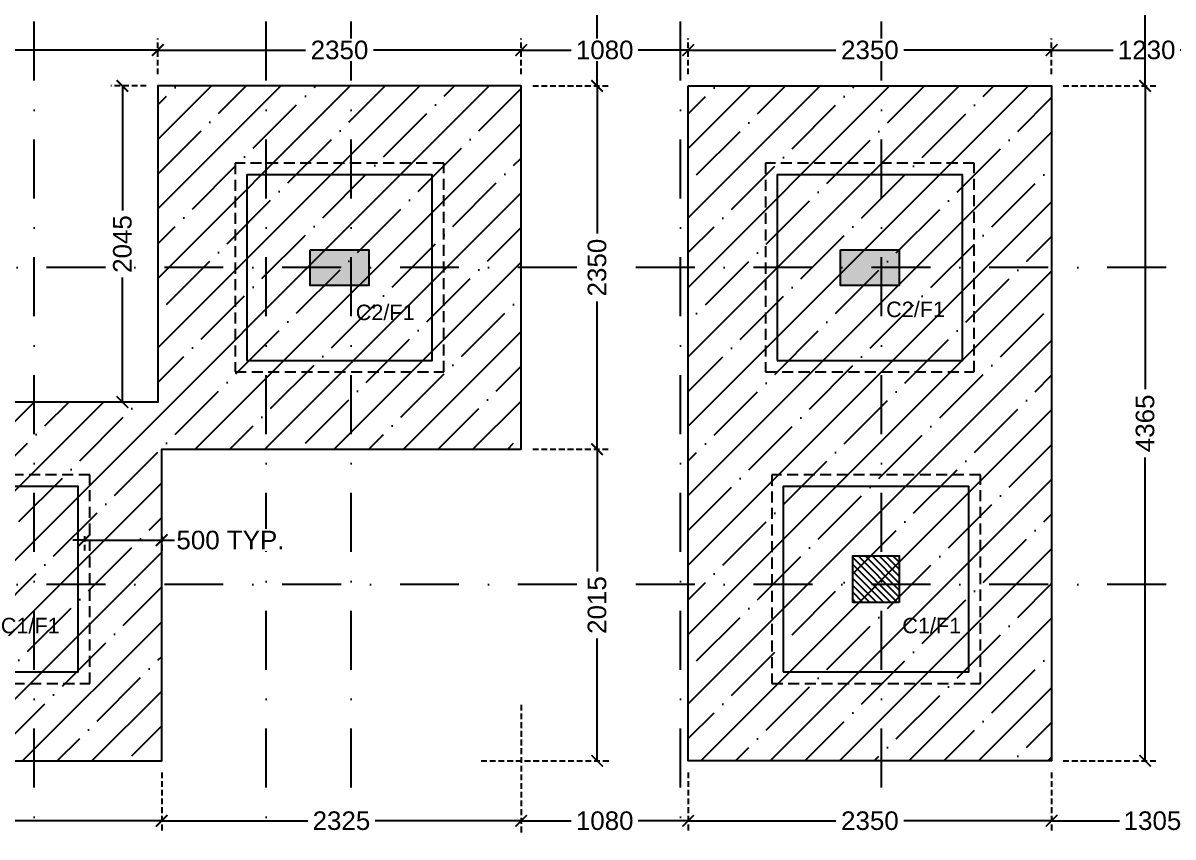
# Model space of a CAD drawing. Header units: millimetres. Extents: x -176651 to 388869, y -18959 to 486614.
# Drawn here: x 259295 to 266733, y 164827 to 170092 of the extents above; entities that cross this region are included whole.
import ezdxf
from ezdxf.xclip import XClip

# ---------------------------------------------------------------- set-up
doc = ezdxf.new("R2010")
doc.units = ezdxf.units.MM
doc.header["$LTSCALE"] = 150
doc.header["$XCLIPFRAME"] = 2
for name, pattern in [('3BHK-W(SB)$0$HIDDEN', [0.375, 0.25, -0.125]), ('DASHDOTX2', [50.8, 25.4, -12.7, 0, -12.7]), ('HIDDEN2', [4.7625, 3.175, -1.5875])]:
    doc.linetypes.add(name, pattern=pattern)
for name, color, linetype in [('ad-Column', 3, 'Continuous'), ('ad-Column Hatch', 125, 'Continuous'), ('ad-Footing line', 2, 'Continuous'), ('ad-Grid', 8, 'DASHDOTX2'), ('ad-PCC line', 8, 'HIDDEN2'), ('ad-RCC', 3, 'Continuous'), ('ad-RCC Hatch', 125, 'Continuous'), ('ad-Road', 2, 'Continuous'), ('ad-Road Hatch', 8, 'Continuous'), ('ad-Wall hatch', 8, 'Continuous')]:
    doc.layers.add(name, color=color, linetype=linetype)
for name, color, linetype, true_color in [('ad-External Dimension', 5, 'Continuous', 0x0000ff), ('ad-External Dimensions', 5, 'Continuous', 0x0000ff), ('ad-Footing Excavation', 30, 'Continuous', 0xff7f00), ('ad-Foundation text', 6, 'Continuous', 0xff00ff)]:
    doc.layers.add(name, color=color, linetype=linetype, true_color=true_color)
doc.layers.get('ad-External Dimensions').off()
doc.styles.get("Standard").update_dxf_attribs({"font": 'arial.ttf'})
doc.dimstyles.new('A-75-DIM-INT (Framing)', dxfattribs={"dimscale": 100, "dimtxt": 1.6, "dimasz": 1, "dimexe": 1, "dimexo": 1, "dimgap": 0.5, "dimtad": 0, "dimdec": 0, "dimdsep": 46, "dimtxsty": 'Standard', "dimblk": 'ARCHTICK', "dimcen": 0.025, "dimclrd": 5, "dimclre": 5, "dimclrt": 256, "dimazin": 2, "dimtfac": 1, "dimtdec": 0, "dimtmove": 1, "dimatfit": 0, "dimldrblk": 'ARCHTICK', "dimfxl": 1, "dimfxlon": 1, "dimtfill": 1, "dimtolj": 1, "dimtzin": 0, "dimarcsym": 0})

# ---------------------------------------------------------------- blocks, each defined once
blk = doc.blocks.new('A$C4fb60e89')
at = {"layer": 'ad-Road Hatch', "ltscale": 5, "transparency": 33554687}
h = blk.add_hatch(dxfattribs=at)
h.set_pattern_fill('AR-HBONE', color=256, scale=15)
h.set_pattern_definition([(45, (-193247.7, -428758.8), (0, 2155.2615), [4572, -1524]), (135, (-192170.1, -427681.1), (2e-13, 2155.2615), [4572, -1524])])
h.paths.add_polyline_path([(175594.5, -250241), (169177.9, -249341.1), (167473.5, -249057.1), (167473.5, -138693.9), (101313.5, -138693.9), (101313.5, -199953.9), (101307.7, -237994.6), (101040.4, -268291), (101007.7, -280967.7), (101066.4, -293683.6), (101242.5, -311127.2), (100909.9, -319343.6), (100949.1, -333937.5), (100668.7, -366959.6), (100727.3, -390982.9), (100668.7, -404585.6), (100538.2, -420418.5), (100466.5, -428758.8), (92426.2, -427265.5), (92163.5, -427209.5), (92163.5, -321453.9), (24803.5, -321453.9), (24803.5, -412960.5), (15653.5, -411028.6), (15653.5, -321452.2), (-19535.1, -321452.2), (-34427.5, -319476.7), (-65207.4, -315394.6), (-171770.1, -301268.1), (-185853.9, -298333.1), (-193247.7, -296831.5), (-193244, -292907.6), (-191913.8, -285219.4), (-191838.8, -284678.8), (-183397.4, -286393.2), (-169722.9, -289242.8), (-53141.2, -304697.5), (-18730.1, -309262.2), (15653.3, -309262.2), (15653.5, 703.4), (24803.5, 1114.6), (24803.5, -129543.9), (92163.5, -129543.9), (92163.5, 15133.3), (101313.5, 17712.8), (101313.5, -129543.9), (167473.5, -129543.9), (167473.5, 35551.6), (175738, 37855), (175848.8, 28595.3), (175835.8, 25947.4), (175777.1, 14040.5), (175855.3, 2315.8), (175659.7, -18036.1), (175731.4, -34038.6), (175718.4, -46839.2), (175672.7, -63402.4), (175816.2, -82071.9), (175542.3, -106356), (175490.2, -124640.8), (175574.9, -145018.8), (175731.4, -168892), (175796.6, -181268.8), (175796.6, -192667.4), (175744.5, -208200.3), (175829.2, -223276.8), (175887.9, -234871.1)])
h.paths.add_polyline_path([(24803.5, -309263.9), (92163.5, -309263.9), (92163.5, -138693.9), (24803.5, -138693.9)], flags=16)
blk = doc.blocks.new("Plot's Boundary")
at = {"layer": 'ad-Road', "ltscale": 5}
blk.add_blockref('A$C4fb60e89', (191838.8, 428758.8), dxfattribs=at)
blk = doc.blocks.new('A$C42b14ea2')
at = {"layer": 'ad-RCC Hatch', "transparency": 33554687}
h = blk.add_hatch(dxfattribs=at)
h.set_pattern_fill('ANSI31', color=256, scale=10)
h.set_pattern_definition([(45, (13250, 8645), (-22.45064, 22.45064), [])])
h.paths.add_polyline_path([(0, 0), (300, 0), (300, 300), (0, 300)])
at = {"layer": 'ad-RCC'}
blk.add_lwpolyline([(0, 0), (300, 0), (300, 300), (0, 300)], close=True, dxfattribs=at)
blk = doc.blocks.new('zw$6AA0')
at = {"layer": 'ad-Column Hatch', "transparency": 33554687}
h = blk.add_hatch(color=256, dxfattribs=at)
h.dxf.hatch_style = 1
h.paths.add_polyline_path([(0, -230), (380, -230), (380, 0), (0, 0)])
at = {"layer": 'ad-Column'}
blk.add_lwpolyline([(0, -230), (380, -230), (380, 0), (0, 0)], close=True, dxfattribs=at)
blk = doc.blocks.new('1625E_Columns')
at = {"layer": 'ad-Column', "xscale": -1, "rotation": 180}
for p in [(4730, 0), (8160, 0)]:
    blk.add_blockref('zw$6AA0', p, dxfattribs=at)
at = {"layer": 'ad-RCC', "xscale": -1}
blk.add_blockref('A$C42b14ea2', (8540, -2050), dxfattribs=at)
blk = doc.blocks.new('1625E_Grid')
at = {"layer": 'ad-Grid', "ltscale": 0.1}
for points in [[(3298.6, -4463.6), (3298.6, -4213.6), (2945, -4010), (2945, 16020), (3298.6, 16223.6), (3298.6, 16473.6)], [(5348.6, -4463.6), (5348.6, -4213.6), (4995, -4010), (4995, 16020), (5348.6, 16223.6), (5348.6, 16473.6)], [(4445, -4010), (4445, 16020)], [(7125, -4010), (7125, 16020)], [(8425, -4010), (8425, 16020)], [(15600, 115), (-1800, 115)], [(15600, -1935), (-1800, -1935)]]:
    blk.add_lwpolyline(points, dxfattribs=at)
blk = doc.blocks.new('zw$D00E')
at = {"layer": 'ad-Footing line'}
for points in [[(-7800, -14105), (-6600, -14105), (-6600, -12905), (-7800, -12905)], [(-4370, -14105), (-3170, -14105), (-3170, -12905), (-4370, -12905)], [(-10090, -16120), (-8890, -16120), (-8890, -14920), (-10090, -14920)], [(-4330, -16120), (-3130, -16120), (-3130, -14920), (-4330, -14920)]]:
    blk.add_lwpolyline(points, close=True, dxfattribs=at)
at = {"layer": 'ad-PCC line', "ltscale": 0.15}
for points in [[(-7875, -14180), (-6525, -14180), (-6525, -12830), (-7875, -12830)], [(-4445, -14180), (-3095, -14180), (-3095, -12830), (-4445, -12830)], [(-10165, -16195), (-8815, -16195), (-8815, -14845), (-10165, -14845)], [(-4405, -16195), (-3055, -16195), (-3055, -14845), (-4405, -14845)]]:
    blk.add_lwpolyline(points, close=True, dxfattribs=at)
blk = doc.blocks.new('zw$3F63')
at = {"layer": 'ad-Foundation text', "char_height": 100, "width": 349.312, "attachment_point": 5}
for s, insert in [('\\pxt5;C2/F1', (-6904.8, -13795.3)), ('\\pxt5;C2/F1', (-3474.8, -13775.8)), ('\\pxt5;C1/F1', (-9200.1, -15820.8)), ('\\pxt5;C1/F1', (-3370.1, -15820.8))]:
    blk.add_mtext(s, dxfattribs=dict(at, insert=insert))
blk = doc.blocks.new('1625E_Footing Layout')
ref = blk.add_blockref("Plot's Boundary", (0, 0))
XClip(ref).set_block_clipping_path([(245322.2775057808, 154244.8999686334), (289002.2775057808, 204914.8999686334)])
blk.add_blockref('1625E_Columns', (256422.3, 168394.9))
blk.add_blockref('1625E_Grid', (256422.3, 168394.9))
at = {"layer": 'ad-External Dimensions'}
for name in ['zw$D00E', 'zw$3F63']:
    blk.add_blockref(name, (268542.3, 182014.9), dxfattribs=at)
blk = doc.blocks.new('_ArchTick')
at = {"color": 0, "linetype": 'ByBlock', "const_width": 0.15}
blk.add_lwpolyline([(-0.5, -0.5), (0.5, 0.5)], dxfattribs=at)
blk = doc.blocks.new('*D34')
at = {"layer": 'ad-External Dimension', "linetype": '3BHK-W(SB)$0$HIDDEN', "lineweight": -2}
for p, q in [((9525, -16770), (9525, -17157.8)), ((10830, -16770), (10830, -17157.8))]:
    blk.add_line(p, q, dxfattribs=at)
at = {"layer": 'ad-External Dimension', "lineweight": -2}
for p, q in [((9525, -17082.8), (9963.3, -17082.8)), ((10830, -17082.8), (10391.7, -17082.8))]:
    blk.add_line(p, q, dxfattribs=at)
at = {"layer": 'Defpoints', "color": 0}
for p in [(9525, -16695), (10830, -16695), (10830, -17082.8)]:
    blk.add_point(p, dxfattribs=at)
at = {"layer": 'ad-External Dimension', "lineweight": -2, "xscale": 75, "yscale": 75, "zscale": 75, "rotation": 180}
blk.add_blockref('_ArchTick', (9525, -17082.8), dxfattribs=at)
at = {"layer": 'ad-External Dimension', "lineweight": -2, "xscale": 75, "yscale": 75, "zscale": 75}
blk.add_blockref('_ArchTick', (10830, -17082.8), dxfattribs=at)
at = {"layer": 'ad-External Dimension', "insert": (10177.5, -17082.8), "char_height": 120, "attachment_point": 5, "bg_fill": 3, "box_fill_scale": 1.1, "bg_fill_color": 257, "bg_fill_transparency": 0}
blk.add_mtext('\\A1;1305', dxfattribs=at)
blk = doc.blocks.new('*D35')
at = {"layer": 'ad-External Dimension', "linetype": '3BHK-W(SB)$0$HIDDEN', "lineweight": -2}
for p, q in [((6095, -16332.8), (6095, -17157.8)), ((7175, -16770), (7175, -17157.8))]:
    blk.add_line(p, q, dxfattribs=at)
at = {"layer": 'ad-External Dimension', "lineweight": -2}
for p, q in [((6095, -17082.8), (6418.2, -17082.8)), ((7175, -17082.8), (6851.8, -17082.8))]:
    blk.add_line(p, q, dxfattribs=at)
at = {"layer": 'Defpoints', "color": 0}
for p in [(6095, -14680), (7175, -16695), (6095, -17082.8)]:
    blk.add_point(p, dxfattribs=at)
at = {"layer": 'ad-External Dimension', "lineweight": -2, "xscale": 75, "yscale": 75, "zscale": 75, "rotation": 180}
blk.add_blockref('_ArchTick', (6095, -17082.8), dxfattribs=at)
at = {"layer": 'ad-External Dimension', "lineweight": -2, "xscale": 75, "yscale": 75, "zscale": 75}
blk.add_blockref('_ArchTick', (7175, -17082.8), dxfattribs=at)
at = {"layer": 'ad-External Dimension', "insert": (6635, -17082.8), "char_height": 120, "attachment_point": 5, "bg_fill": 3, "box_fill_scale": 1.1, "bg_fill_color": 257, "bg_fill_transparency": 0}
blk.add_mtext('\\A1;1080', dxfattribs=at)
blk = doc.blocks.new('*D36')
at = {"layer": 'ad-External Dimension', "linetype": '3BHK-W(SB)$0$HIDDEN', "lineweight": -2}
for p, q in [((7175, -16770), (7175, -17157.8)), ((9525, -16770), (9525, -17157.8))]:
    blk.add_line(p, q, dxfattribs=at)
at = {"layer": 'ad-External Dimension', "lineweight": -2}
for p, q in [((7175, -17082.8), (8130.4, -17082.8)), ((9525, -17082.8), (8569.6, -17082.8))]:
    blk.add_line(p, q, dxfattribs=at)
at = {"layer": 'Defpoints', "color": 0}
for p in [(7175, -16695), (9525, -16695), (7175, -17082.8)]:
    blk.add_point(p, dxfattribs=at)
at = {"layer": 'ad-External Dimension', "lineweight": -2, "xscale": 75, "yscale": 75, "zscale": 75, "rotation": 180}
blk.add_blockref('_ArchTick', (7175, -17082.8), dxfattribs=at)
at = {"layer": 'ad-External Dimension', "lineweight": -2, "xscale": 75, "yscale": 75, "zscale": 75}
blk.add_blockref('_ArchTick', (9525, -17082.8), dxfattribs=at)
at = {"layer": 'ad-External Dimension', "insert": (8350, -17082.8), "char_height": 120, "attachment_point": 5, "bg_fill": 3, "box_fill_scale": 1.1, "bg_fill_color": 257, "bg_fill_transparency": 0}
blk.add_mtext('\\A1;2350', dxfattribs=at)
blk = doc.blocks.new('*D37')
at = {"layer": 'ad-External Dimension', "linetype": '3BHK-W(SB)$0$HIDDEN', "lineweight": -2}
for p, q in [((6095, -16332.8), (6095, -17157.8)), ((3770, -16770), (3770, -17157.8))]:
    blk.add_line(p, q, dxfattribs=at)
at = {"layer": 'ad-External Dimension', "lineweight": -2}
for p, q in [((3770, -17082.8), (4715.5, -17082.8)), ((6095, -17082.8), (5149.5, -17082.8))]:
    blk.add_line(p, q, dxfattribs=at)
at = {"layer": 'Defpoints', "color": 0}
for p in [(6095, -14680), (3770, -16695), (6095, -17082.8)]:
    blk.add_point(p, dxfattribs=at)
at = {"layer": 'ad-External Dimension', "lineweight": -2, "xscale": 75, "yscale": 75, "zscale": 75, "rotation": 180}
blk.add_blockref('_ArchTick', (3770, -17082.8), dxfattribs=at)
at = {"layer": 'ad-External Dimension', "lineweight": -2, "xscale": 75, "yscale": 75, "zscale": 75}
blk.add_blockref('_ArchTick', (6095, -17082.8), dxfattribs=at)
at = {"layer": 'ad-External Dimension', "insert": (4932.5, -17082.8), "char_height": 120, "attachment_point": 5, "bg_fill": 3, "box_fill_scale": 1.1, "bg_fill_color": 257, "bg_fill_transparency": 0}
blk.add_mtext('\\A1;2325', dxfattribs=at)
blk = doc.blocks.new('*D38')
at = {"layer": 'ad-External Dimension', "linetype": '3BHK-W(SB)$0$HIDDEN', "lineweight": -2}
for p, q in [((1365, -16770), (1365, -17157.8)), ((3770, -16770), (3770, -17157.8))]:
    blk.add_line(p, q, dxfattribs=at)
at = {"layer": 'ad-External Dimension', "lineweight": -2}
for p, q in [((1365, -17082.8), (2350.5, -17082.8)), ((3770, -17082.8), (2784.5, -17082.8))]:
    blk.add_line(p, q, dxfattribs=at)
at = {"layer": 'Defpoints', "color": 0}
for p in [(1365, -16695), (3770, -16695), (1365, -17082.8)]:
    blk.add_point(p, dxfattribs=at)
at = {"layer": 'ad-External Dimension', "lineweight": -2, "xscale": 75, "yscale": 75, "zscale": 75, "rotation": 180}
blk.add_blockref('_ArchTick', (1365, -17082.8), dxfattribs=at)
at = {"layer": 'ad-External Dimension', "lineweight": -2, "xscale": 75, "yscale": 75, "zscale": 75}
blk.add_blockref('_ArchTick', (3770, -17082.8), dxfattribs=at)
at = {"layer": 'ad-External Dimension', "insert": (2567.5, -17082.8), "char_height": 120, "attachment_point": 5, "bg_fill": 3, "box_fill_scale": 1.1, "bg_fill_color": 257, "bg_fill_transparency": 0}
blk.add_mtext('\\A1;2405', dxfattribs=at)
blk = doc.blocks.new('*D42')
at = {"layer": 'ad-External Dimension', "linetype": '3BHK-W(SB)$0$HIDDEN', "lineweight": -2}
for p, q in [((9600, -12330), (10204.9, -12330)), ((9600, -16695), (10204.9, -16695))]:
    blk.add_line(p, q, dxfattribs=at)
at = {"layer": 'ad-External Dimension', "lineweight": -2}
for p, q in [((10129.9, -12330), (10129.9, -14292.1)), ((10129.9, -16695), (10129.9, -14732.9))]:
    blk.add_line(p, q, dxfattribs=at)
at = {"layer": 'Defpoints', "color": 0}
for p in [(9525, -12330), (9525, -16695), (10129.9, -16695)]:
    blk.add_point(p, dxfattribs=at)
at = {"layer": 'ad-External Dimension', "lineweight": -2, "xscale": 75, "yscale": 75, "zscale": 75}
for p, rotation in [((10129.9, -12330), 90), ((10129.9, -16695), 270)]:
    blk.add_blockref('_ArchTick', p, dxfattribs=dict(at, rotation=rotation))
at = {"layer": 'ad-External Dimension', "insert": (10129.9, -14512.5), "char_height": 120, "attachment_point": 5, "rotation": 90, "bg_fill": 3, "box_fill_scale": 1.1, "bg_fill_color": 257, "bg_fill_transparency": 0}
blk.add_mtext('\\A1;4365', dxfattribs=at)
blk = doc.blocks.new('*D43')
at = {"layer": 'ad-External Dimension', "linetype": '3BHK-W(SB)$0$HIDDEN', "lineweight": -2}
for p, q in [((6170, -14680), (6660.8, -14680)), ((5835.8, -16695), (6660.8, -16695))]:
    blk.add_line(p, q, dxfattribs=at)
at = {"layer": 'ad-External Dimension', "lineweight": -2}
for p, q in [((6585.8, -14680), (6585.8, -15470.5)), ((6585.8, -16695), (6585.8, -15904.5))]:
    blk.add_line(p, q, dxfattribs=at)
at = {"layer": 'Defpoints', "color": 0}
for p in [(6095, -14680), (3770, -16695), (6585.8, -16695)]:
    blk.add_point(p, dxfattribs=at)
at = {"layer": 'ad-External Dimension', "lineweight": -2, "xscale": 75, "yscale": 75, "zscale": 75}
for p, rotation in [((6585.8, -14680), 90), ((6585.8, -16695), 270)]:
    blk.add_blockref('_ArchTick', p, dxfattribs=dict(at, rotation=rotation))
at = {"layer": 'ad-External Dimension', "insert": (6585.8, -15687.5), "char_height": 120, "attachment_point": 5, "rotation": 90, "bg_fill": 3, "box_fill_scale": 1.1, "bg_fill_color": 257, "bg_fill_transparency": 0}
blk.add_mtext('\\A1;2015', dxfattribs=at)
blk = doc.blocks.new('*D47')
at = {"layer": 'ad-External Dimension', "linetype": '3BHK-W(SB)$0$HIDDEN', "lineweight": -2}
for p, q in [((3670, -12330), (3441.1, -12330)), ((3670, -14375), (3441.1, -14375))]:
    blk.add_line(p, q, dxfattribs=at)
at = {"layer": 'ad-External Dimension', "lineweight": -2}
for p, q in [((3516.1, -12330), (3516.1, -13135.5)), ((3516.1, -14375), (3516.1, -13569.5))]:
    blk.add_line(p, q, dxfattribs=at)
at = {"layer": 'Defpoints', "color": 0}
for p in [(3516.1, -12330), (3745, -12330), (3745, -14375)]:
    blk.add_point(p, dxfattribs=at)
at = {"layer": 'ad-External Dimension', "lineweight": -2, "xscale": 75, "yscale": 75, "zscale": 75}
for p, rotation in [((3516.1, -12330), 90), ((3516.1, -14375), 270)]:
    blk.add_blockref('_ArchTick', p, dxfattribs=dict(at, rotation=rotation))
at = {"layer": 'ad-External Dimension', "insert": (3516.1, -13352.5), "char_height": 120, "attachment_point": 5, "rotation": 90, "bg_fill": 3, "box_fill_scale": 1.1, "bg_fill_color": 257, "bg_fill_transparency": 0}
blk.add_mtext('\\A1;2045', dxfattribs=at)
blk = doc.blocks.new('*D58')
at = {"layer": 'ad-External Dimension', "linetype": '3BHK-W(SB)$0$HIDDEN', "lineweight": -2}
for p, q in [((6320, -10315), (6660.8, -10315)), ((6170, -12330), (6660.8, -12330))]:
    blk.add_line(p, q, dxfattribs=at)
at = {"layer": 'ad-External Dimension', "lineweight": -2}
for p, q in [((6585.8, -10315), (6585.8, -11105.5)), ((6585.8, -12330), (6585.8, -11539.5))]:
    blk.add_line(p, q, dxfattribs=at)
at = {"layer": 'Defpoints', "color": 0}
for p in [(6245, -10315), (6095, -12330), (6585.8, -12330)]:
    blk.add_point(p, dxfattribs=at)
at = {"layer": 'ad-External Dimension', "lineweight": -2, "xscale": 75, "yscale": 75, "zscale": 75}
for p, rotation in [((6585.8, -10315), 90), ((6585.8, -12330), 270)]:
    blk.add_blockref('_ArchTick', p, dxfattribs=dict(at, rotation=rotation))
at = {"layer": 'ad-External Dimension', "insert": (6585.8, -11322.5), "char_height": 120, "attachment_point": 5, "rotation": 90, "bg_fill": 3, "box_fill_scale": 1.1, "bg_fill_color": 257, "bg_fill_transparency": 0}
blk.add_mtext('\\A1;2015', dxfattribs=at)
blk = doc.blocks.new('*D59')
at = {"layer": 'ad-External Dimension', "linetype": '3BHK-W(SB)$0$HIDDEN', "lineweight": -2}
for p, q in [((6170, -12330), (6660.8, -12330)), ((6170, -14680), (6660.8, -14680))]:
    blk.add_line(p, q, dxfattribs=at)
at = {"layer": 'ad-External Dimension', "lineweight": -2}
for p, q in [((6585.8, -12330), (6585.8, -13285.4)), ((6585.8, -14680), (6585.8, -13724.6))]:
    blk.add_line(p, q, dxfattribs=at)
at = {"layer": 'Defpoints', "color": 0}
for p in [(6095, -12330), (6095, -14680), (6585.8, -14680)]:
    blk.add_point(p, dxfattribs=at)
at = {"layer": 'ad-External Dimension', "lineweight": -2, "xscale": 75, "yscale": 75, "zscale": 75}
for p, rotation in [((6585.8, -12330), 90), ((6585.8, -14680), 270)]:
    blk.add_blockref('_ArchTick', p, dxfattribs=dict(at, rotation=rotation))
at = {"layer": 'ad-External Dimension', "insert": (6585.8, -13505), "char_height": 120, "attachment_point": 5, "rotation": 90, "bg_fill": 3, "box_fill_scale": 1.1, "bg_fill_color": 257, "bg_fill_transparency": 0}
blk.add_mtext('\\A1;2350', dxfattribs=at)
blk = doc.blocks.new('*D61')
at = {"layer": 'ad-External Dimension', "linetype": '3BHK-W(SB)$0$HIDDEN', "lineweight": -2}
for p, q in [((1365, -12255), (1365, -12023)), ((3745, -12255), (3745, -12023))]:
    blk.add_line(p, q, dxfattribs=at)
at = {"layer": 'ad-External Dimension', "lineweight": -2}
for p, q in [((1365, -12098), (2335.4, -12098)), ((3745, -12098), (2774.6, -12098))]:
    blk.add_line(p, q, dxfattribs=at)
at = {"layer": 'Defpoints', "color": 0}
for p in [(3745, -12098), (1365, -12330), (3745, -12330)]:
    blk.add_point(p, dxfattribs=at)
at = {"layer": 'ad-External Dimension', "lineweight": -2, "xscale": 75, "yscale": 75, "zscale": 75, "rotation": 180}
blk.add_blockref('_ArchTick', (1365, -12098), dxfattribs=at)
at = {"layer": 'ad-External Dimension', "lineweight": -2, "xscale": 75, "yscale": 75, "zscale": 75}
blk.add_blockref('_ArchTick', (3745, -12098), dxfattribs=at)
at = {"layer": 'ad-External Dimension', "insert": (2555, -12098), "char_height": 120, "attachment_point": 5, "bg_fill": 3, "box_fill_scale": 1.1, "bg_fill_color": 257, "bg_fill_transparency": 0}
blk.add_mtext('\\A1;2380', dxfattribs=at)
blk = doc.blocks.new('*D62')
at = {"layer": 'ad-External Dimension', "linetype": '3BHK-W(SB)$0$HIDDEN', "lineweight": -2}
for p, q in [((3745, -12255), (3745, -12023)), ((6095, -12255), (6095, -12023))]:
    blk.add_line(p, q, dxfattribs=at)
at = {"layer": 'ad-External Dimension', "lineweight": -2}
for p, q in [((3745, -12098), (4700.4, -12098)), ((6095, -12098), (5139.6, -12098))]:
    blk.add_line(p, q, dxfattribs=at)
at = {"layer": 'Defpoints', "color": 0}
for p in [(6095, -12098), (3745, -12330), (6095, -12330)]:
    blk.add_point(p, dxfattribs=at)
at = {"layer": 'ad-External Dimension', "lineweight": -2, "xscale": 75, "yscale": 75, "zscale": 75, "rotation": 180}
blk.add_blockref('_ArchTick', (3745, -12098), dxfattribs=at)
at = {"layer": 'ad-External Dimension', "lineweight": -2, "xscale": 75, "yscale": 75, "zscale": 75}
blk.add_blockref('_ArchTick', (6095, -12098), dxfattribs=at)
at = {"layer": 'ad-External Dimension', "insert": (4920, -12098), "char_height": 120, "attachment_point": 5, "bg_fill": 3, "box_fill_scale": 1.1, "bg_fill_color": 257, "bg_fill_transparency": 0}
blk.add_mtext('\\A1;2350', dxfattribs=at)
blk = doc.blocks.new('*D63')
at = {"layer": 'ad-External Dimension', "linetype": '3BHK-W(SB)$0$HIDDEN', "lineweight": -2}
for p, q in [((6095, -12255), (6095, -12023)), ((7175, -12255), (7175, -12023))]:
    blk.add_line(p, q, dxfattribs=at)
at = {"layer": 'ad-External Dimension', "lineweight": -2}
for p, q in [((6095, -12098), (6418.2, -12098)), ((7175, -12098), (6851.8, -12098))]:
    blk.add_line(p, q, dxfattribs=at)
at = {"layer": 'Defpoints', "color": 0}
for p in [(7175, -12098), (6095, -12330), (7175, -12330)]:
    blk.add_point(p, dxfattribs=at)
at = {"layer": 'ad-External Dimension', "lineweight": -2, "xscale": 75, "yscale": 75, "zscale": 75, "rotation": 180}
blk.add_blockref('_ArchTick', (6095, -12098), dxfattribs=at)
at = {"layer": 'ad-External Dimension', "lineweight": -2, "xscale": 75, "yscale": 75, "zscale": 75}
blk.add_blockref('_ArchTick', (7175, -12098), dxfattribs=at)
at = {"layer": 'ad-External Dimension', "insert": (6635, -12098), "char_height": 120, "attachment_point": 5, "bg_fill": 3, "box_fill_scale": 1.1, "bg_fill_color": 257, "bg_fill_transparency": 0}
blk.add_mtext('\\A1;1080', dxfattribs=at)
blk = doc.blocks.new('*D64')
at = {"layer": 'ad-External Dimension', "linetype": '3BHK-W(SB)$0$HIDDEN', "lineweight": -2}
for p, q in [((7175, -12255), (7175, -12023)), ((9525, -12255), (9525, -12023))]:
    blk.add_line(p, q, dxfattribs=at)
at = {"layer": 'ad-External Dimension', "lineweight": -2}
for p, q in [((7175, -12098), (8130.4, -12098)), ((9525, -12098), (8569.6, -12098))]:
    blk.add_line(p, q, dxfattribs=at)
at = {"layer": 'Defpoints', "color": 0}
for p in [(9525, -12098), (7175, -12330), (9525, -12330)]:
    blk.add_point(p, dxfattribs=at)
at = {"layer": 'ad-External Dimension', "lineweight": -2, "xscale": 75, "yscale": 75, "zscale": 75, "rotation": 180}
blk.add_blockref('_ArchTick', (7175, -12098), dxfattribs=at)
at = {"layer": 'ad-External Dimension', "lineweight": -2, "xscale": 75, "yscale": 75, "zscale": 75}
blk.add_blockref('_ArchTick', (9525, -12098), dxfattribs=at)
at = {"layer": 'ad-External Dimension', "insert": (8350, -12098), "char_height": 120, "attachment_point": 5, "bg_fill": 3, "box_fill_scale": 1.1, "bg_fill_color": 257, "bg_fill_transparency": 0}
blk.add_mtext('\\A1;2350', dxfattribs=at)
blk = doc.blocks.new('*D65')
at = {"layer": 'ad-External Dimension', "linetype": '3BHK-W(SB)$0$HIDDEN', "lineweight": -2}
for p, q in [((9525, -12255), (9525, -12023)), ((10755, -12255), (10755, -12023))]:
    blk.add_line(p, q, dxfattribs=at)
at = {"layer": 'ad-External Dimension', "lineweight": -2}
for p, q in [((9525, -12098), (9923.2, -12098)), ((10755, -12098), (10356.8, -12098))]:
    blk.add_line(p, q, dxfattribs=at)
at = {"layer": 'Defpoints', "color": 0}
for p in [(10755, -12098), (9525, -12330), (10755, -12330)]:
    blk.add_point(p, dxfattribs=at)
at = {"layer": 'ad-External Dimension', "lineweight": -2, "xscale": 75, "yscale": 75, "zscale": 75, "rotation": 180}
blk.add_blockref('_ArchTick', (9525, -12098), dxfattribs=at)
at = {"layer": 'ad-External Dimension', "lineweight": -2, "xscale": 75, "yscale": 75, "zscale": 75}
blk.add_blockref('_ArchTick', (10755, -12098), dxfattribs=at)
at = {"layer": 'ad-External Dimension', "insert": (10140, -12098), "char_height": 120, "attachment_point": 5, "bg_fill": 3, "box_fill_scale": 1.1, "bg_fill_color": 257, "bg_fill_transparency": 0}
blk.add_mtext('\\A1;1230', dxfattribs=at)
blk = doc.blocks.new('*D69')
at = {"layer": 'ad-External Dimension', "linetype": '3BHK-W(SB)$0$HIDDEN', "lineweight": -2}
for p, q in [((9825, -10390), (10204.9, -10390)), ((9600, -12330), (10204.9, -12330))]:
    blk.add_line(p, q, dxfattribs=at)
at = {"layer": 'ad-External Dimension', "lineweight": -2}
for p, q in [((10129.9, -10390), (10129.9, -11143.2)), ((10129.9, -12330), (10129.9, -11576.8))]:
    blk.add_line(p, q, dxfattribs=at)
at = {"layer": 'Defpoints', "color": 0}
for p in [(9750, -10390), (9525, -12330), (10129.9, -12330)]:
    blk.add_point(p, dxfattribs=at)
at = {"layer": 'ad-External Dimension', "lineweight": -2, "xscale": 75, "yscale": 75, "zscale": 75}
for p, rotation in [((10129.9, -10390), 90), ((10129.9, -12330), 270)]:
    blk.add_blockref('_ArchTick', p, dxfattribs=dict(at, rotation=rotation))
at = {"layer": 'ad-External Dimension', "insert": (10129.9, -11360), "char_height": 120, "attachment_point": 5, "rotation": 90, "bg_fill": 3, "box_fill_scale": 1.1, "bg_fill_color": 257, "bg_fill_transparency": 0}
blk.add_mtext('\\A1;1940', dxfattribs=at)
blk = doc.blocks.new('*D84')
at = {"layer": 'ad-External Dimension', "linetype": '3BHK-W(SB)$0$HIDDEN', "lineweight": -2}
for p, q in [((3270, -15241.3), (3270, -15342.8)), ((3770, -15241.3), (3770, -15342.8))]:
    blk.add_line(p, q, dxfattribs=at)
at = {"layer": 'ad-External Dimension', "lineweight": -2}
for p, q in [((3270, -15267.8), (3195, -15267.8)), ((3270, -15267.8), (3770, -15267.8)), ((3770, -15267.8), (3863.4, -15267.8)), ((3770, -15267.8), (3845, -15267.8))]:
    blk.add_line(p, q, dxfattribs=at)
at = {"layer": 'Defpoints', "color": 0}
for p in [(3270, -15166.3), (3770, -15166.3), (3770, -15267.8)]:
    blk.add_point(p, dxfattribs=at)
at = {"layer": 'ad-External Dimension', "lineweight": -2, "xscale": 75, "yscale": 75, "zscale": 75}
blk.add_blockref('_ArchTick', (3270, -15267.8), dxfattribs=at)
at = {"layer": 'ad-External Dimension', "lineweight": -2, "xscale": 75, "yscale": 75, "zscale": 75, "rotation": 180}
blk.add_blockref('_ArchTick', (3770, -15267.8), dxfattribs=at)
at = {"layer": 'ad-External Dimension', "insert": (4214.7, -15267.8), "char_height": 120, "attachment_point": 5, "bg_fill": 3, "box_fill_scale": 1.1, "bg_fill_color": 257, "bg_fill_transparency": 0}
blk.add_mtext('\\A1;500 TYP.', dxfattribs=at)
blk = doc.blocks.new('zw$13E6')
at = {"layer": 'ad-Wall hatch', "transparency": 33554687}
h = blk.add_hatch(dxfattribs=at)
h.set_pattern_fill('ANSI35', color=256, scale=50)
h.set_pattern_definition([(45, (-256422.28, -182014.9), (-224.5064, 224.5064), []), (45, (-256197.77, -182014.9), (-224.5064, 224.5064), [396.875, -79.375, 0, -79.375])])
h.paths.add_polyline_path([(3770, -14680), (6095, -14680), (6095, -12330), (3745, -12330), (3745, -14375), (1365, -14375), (1365, -12330), (-985, -12330), (-985, -14680), (1365, -14680), (1365, -16695), (3770, -16695)])
h = blk.add_hatch(dxfattribs=at)
h.set_pattern_fill('ANSI35', color=256, scale=50)
h.set_pattern_definition([(45, (-985, -16725), (-224.506, 224.506), []), (45, (-760.5, -16725), (-224.506, 224.506), [396.875, -79.375, 0, -79.375])])
h.paths.add_polyline_path([(7175, -12330), (9525, -12330), (9525, -16695), (7175, -16695)])
at = {"layer": 'ad-Footing Excavation'}
for points in [[(3770, -14680), (3770, -14680), (6095, -14680), (6095, -12330), (3745, -12330), (3745, -14375), (1365, -14375), (1365, -12330), (-985, -12330), (-985, -14680), (1365, -14680), (1365, -16695), (3770, -16695)], [(7175, -12330), (9525, -12330), (9525, -16695), (7175, -16695)]]:
    blk.add_lwpolyline(points, close=True, dxfattribs=at)
blk = doc.blocks.new('zw$67AC')
at = {"layer": 'ad-External Dimension'}
for base, p1, p2, picture, middle in [((6585.8, -12330), (6245, -10315), (6095, -12330), '*D58', (6585.8, -11322.5)), ((3516.1, -12330), (3745, -14375), (3745, -12330), '*D47', (3516.1, -13352.5))]:
    dim = blk.add_linear_dim(base=base, p1=p1, p2=p2, angle=90, dimstyle='A-75-DIM-INT (Framing)', override={"dimscale": 75, "dimblk": 'ArchTick', "dimclrd": 256, "dimclre": 256, "dimfxl": 10, "dimtfill": 1, "dimtfillclr": 0}, dxfattribs=at)
    dim.commit()
    dim.dimension.update_dxf_attribs({"geometry": picture, "text_midpoint": middle})
for base, p1, p2, picture, middle in [((6095, -17082.8), (7175, -16695), (6095, -14680), '*D35', (6635, -17082.8)), ((10830, -17082.8), (9525, -16695), (10830, -16695), '*D34', (10177.5, -17082.8))]:
    dim = blk.add_linear_dim(base=base, p1=p1, p2=p2, dimstyle='A-75-DIM-INT (Framing)', override={"dimscale": 75, "dimblk": 'ArchTick', "dimclrd": 256, "dimclre": 256, "dimfxl": 10, "dimtfill": 1, "dimtfillclr": 0}, dxfattribs=at)
    dim.commit()
    dim.dimension.update_dxf_attribs({"geometry": picture, "text_midpoint": middle})
for base, p1, p2, picture, middle in [((3745, -12098), (1365, -12330), (3745, -12330), '*D61', (2555, -12098)), ((6095, -17082.8), (3770, -16695), (6095, -14680), '*D37', (4932.5, -17082.8)), ((7175, -17082.8), (9525, -16695), (7175, -16695), '*D36', (8350, -17082.8))]:
    dim = blk.add_linear_dim(base=base, p1=p1, p2=p2, dimstyle='A-75-DIM-INT (Framing)', override={"dimscale": 75, "dimblk": 'ArchTick', "dimclrd": 256, "dimclre": 256, "dimfxl": 10, "dimtfill": 1, "dimtfillclr": 0}, dxfattribs=at)
    dim.commit()
    dim.dimension.update_dxf_attribs({"geometry": picture, "text_midpoint": middle})
dim = blk.add_linear_dim(base=(10129.9, -16695), p1=(9525, -12330), p2=(9525, -16695), angle=90, dimstyle='A-75-DIM-INT (Framing)', override={"dimscale": 75, "dimblk": 'ArchTick', "dimclrd": 256, "dimclre": 256, "dimfxl": 10, "dimtfill": 1, "dimtfillclr": 0}, dxfattribs=at)
dim.commit()
dim.dimension.update_dxf_attribs({"geometry": '*D42', "text_midpoint": (10129.9, -14512.5)})
dim = blk.add_linear_dim(base=(1365, -17082.8), p1=(3770, -16695), p2=(1365, -16695), dimstyle='A-75-DIM-INT (Framing)', override={"dimscale": 75, "dimblk": 'ArchTick', "dimclrd": 256, "dimclre": 256, "dimfxl": 10, "dimtfill": 1, "dimtfillclr": 0}, dxfattribs=at)
dim.commit()
dim.dimension.update_dxf_attribs({"geometry": '*D38', "text_midpoint": (2567.5, -17082.8)})
dim = blk.add_linear_dim(base=(6585.8, -16695), p1=(6095, -14680), p2=(3770, -16695), angle=90, dimstyle='A-75-DIM-INT (Framing)', override={"dimscale": 75, "dimblk": 'ArchTick', "dimclrd": 256, "dimclre": 256, "dimfxl": 10, "dimtfill": 1, "dimtfillclr": 0}, dxfattribs=at)
dim.commit()
dim.dimension.update_dxf_attribs({"geometry": '*D43', "text_midpoint": (6585.8, -15687.5)})
dim = blk.add_linear_dim(base=(6585.8, -14680), p1=(6095, -12330), p2=(6095, -14680), angle=90, dimstyle='A-75-DIM-INT (Framing)', override={"dimscale": 75, "dimblk": 'ArchTick', "dimclrd": 256, "dimclre": 256, "dimfxl": 10, "dimtfill": 1, "dimtfillclr": 0}, dxfattribs=at)
dim.commit()
dim.dimension.update_dxf_attribs({"geometry": '*D59', "text_midpoint": (6585.8, -13505)})
dim = blk.add_linear_dim(base=(3770, -15267.8), p1=(3270, -15166.3), p2=(3770, -15166.3), text='500 TYP.', dimstyle='A-75-DIM-INT (Framing)', override={"dimscale": 75, "dimtxsty": 'Standard', "dimblk": 'ArchTick', "dimclrd": 256, "dimclre": 256, "dimfxl": 10, "dimtfill": 1, "dimtfillclr": 0, "dimtolj": 1}, dxfattribs=at)
dim.commit()
dim.dimension.update_dxf_attribs({"geometry": '*D84', "text_midpoint": (4214.7, -15267.8), "dimtype": 128})
dim = blk.add_linear_dim(base=(6095, -12098), p1=(3745, -12330), p2=(6095, -12330), dimstyle='A-75-DIM-INT (Framing)', override={"dimscale": 75, "dimblk": 'ArchTick', "dimclrd": 256, "dimclre": 256, "dimfxl": 10, "dimtfill": 1, "dimtfillclr": 0}, dxfattribs=at)
dim.commit()
dim.dimension.update_dxf_attribs({"geometry": '*D62', "text_midpoint": (4920, -12098)})
dim = blk.add_linear_dim(base=(7175, -12098), p1=(6095, -12330), p2=(7175, -12330), dimstyle='A-75-DIM-INT (Framing)', override={"dimscale": 75, "dimblk": 'ArchTick', "dimclrd": 256, "dimclre": 256, "dimfxl": 10, "dimtfill": 1, "dimtfillclr": 0}, dxfattribs=at)
dim.commit()
dim.dimension.update_dxf_attribs({"geometry": '*D63', "text_midpoint": (6635, -12098)})
dim = blk.add_linear_dim(base=(9525, -12098), p1=(7175, -12330), p2=(9525, -12330), dimstyle='A-75-DIM-INT (Framing)', override={"dimscale": 75, "dimblk": 'ArchTick', "dimclrd": 256, "dimclre": 256, "dimfxl": 10, "dimtfill": 1, "dimtfillclr": 0}, dxfattribs=at)
dim.commit()
dim.dimension.update_dxf_attribs({"geometry": '*D64', "text_midpoint": (8350, -12098)})
dim = blk.add_linear_dim(base=(10755, -12098), p1=(9525, -12330), p2=(10755, -12330), dimstyle='A-75-DIM-INT (Framing)', override={"dimscale": 75, "dimblk": 'ArchTick', "dimclrd": 256, "dimclre": 256, "dimfxl": 10, "dimtfill": 1, "dimtfillclr": 0}, dxfattribs=at)
dim.commit()
dim.dimension.update_dxf_attribs({"geometry": '*D65', "text_midpoint": (10140, -12098)})
dim = blk.add_linear_dim(base=(10129.9, -12330), p1=(9750, -10390), p2=(9525, -12330), angle=90, dimstyle='A-75-DIM-INT (Framing)', override={"dimscale": 75, "dimblk": 'ArchTick', "dimclrd": 256, "dimclre": 256, "dimfxl": 10, "dimtfill": 1, "dimtfillclr": 0}, dxfattribs=at)
dim.commit()
dim.dimension.update_dxf_attribs({"geometry": '*D69', "text_midpoint": (10129.9, -11360)})

msp = doc.modelspace()

# ---------------------------------------------------------------- block references
ref = msp.add_blockref('1625E_Footing Layout', (0, 0))
XClip(ref).set_block_clipping_path([(-176651.2716480088, -2838.4650931536), (388868.7283519913, 486613.8052760336)])

# ---------------------------------------------------------------- next in the draw order: block references
msp.add_blockref('zw$67AC', (256422.3, 182014.9))

# ---------------------------------------------------------------- next in the draw order: block references
at = {"layer": 'ad-Footing Excavation'}
msp.add_blockref('zw$13E6', (256422.3, 182014.9), dxfattribs=at)

doc.saveas('drawing.dxf')
